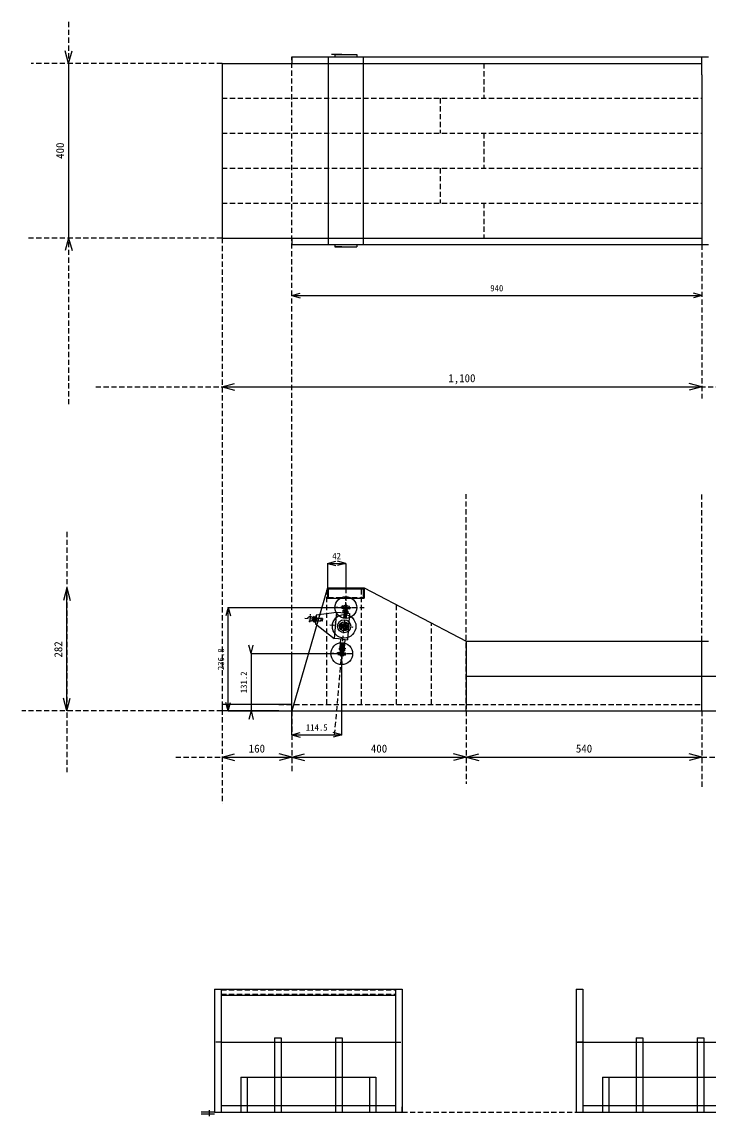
# Model space of a CAD drawing. Units: millimetres, scale not verified. Extents: x -7131 to 2872, y -1658 to 2951.
# Drawn here: x -7131 to -5558, y -928 to 1578 of the extents above; entities that cross this region are included whole.
import ezdxf
from ezdxf.enums import TextEntityAlignment as Align

# ---------------------------------------------------------------- set-up
doc = ezdxf.new("R2010")
doc.units = ezdxf.units.MM
doc.header["$LTSCALE"] = 10
doc.header["$PDMODE"] = 32
doc.header["$PDSIZE"] = 5
doc.linetypes.add('DASHED1', pattern=[1.8, 1.2, -0.6])
for name, color, linetype in [('0-0_ふれーむ', 7, 'Continuous'), ('0-4_車輪', 7, 'Continuous'), ('0-D_寸法線', 4, 'Continuous')]:
    doc.layers.add(name, color=color, linetype=linetype)
doc.styles.add('ＭＳ ゴシック', font='')
doc.styles.get('ＭＳ ゴシック').set_extended_font_data('MS Gothic')

msp = doc.modelspace()

# ---------------------------------------------------------------- linework, layer by layer
at = {"layer": '0-0_ふれーむ'}
for p, q in [((-6672.3, 1483.38), (-5572.3, 1483.38)), ((-6672.3, 1483.38), (-6672.3, 1083.38)), ((-6512.3, 1498.38), (-6512.3, 1483.38)), ((-6512.3, 1498.38), (-5557.3, 1498.38)), ((-6428.55, 1498.38), (-6428.55, 1483.38)), ((-6428.55, 1483.38), (-6428.55, 1083.38)), ((-6397.8, 1503.38), (-6421.05, 1503.38)), ((-6413.55, 1503.38), (-6363.55, 1503.38)), ((-6413.55, 1503.38), (-6413.55, 1498.38)), ((-6363.55, 1503.38), (-6363.55, 1498.38)), ((-6348.55, 1498.38), (-6348.55, 1483.38)), ((-6348.55, 1483.38), (-6348.55, 1083.38)), ((-5572.3, 1456.88), (-5572.3, 1068.38)), ((-6672.3, 1083.38), (-5572.3, 1083.38)), ((-6428.55, 1083.38), (-6428.55, 1068.38)), ((-6348.55, 1083.38), (-6348.55, 1068.38)), ((-6397.8, 1063.38), (-6413.55, 1063.38)), ((-6413.55, 1063.38), (-6363.55, 1063.38)), ((-6067.48, 1068.38), (-5557.3, 1068.38)), ((-6430.55, 282), (-6512.3, 0)), ((-6430.55, 282), (-6430.55, 258)), ((-6430.55, 282), (-6346.55, 282)), ((-6428.55, 282), (-6428.55, 258)), ((-6428.55, 280), (-6348.55, 280)), ((-6348.55, 282), (-6348.55, 258)), ((-6346.55, 282), (-6346.55, 258)), ((-6430.55, 258), (-6346.55, 258)), ((-6112.3, 160), (-6112.3, 4.99)), ((-5572.3, 0), (-5572.3, 147.11)), ((-6112.3, 80), (-5558.3, 80)), ((-6512.3, 15), (-6672.3, 15)), ((-6672.3, 15), (-6672.3, 0)), ((-6542.3, 0), (-6672.3, 0)), ((-6542.3, 0), (-4817.3, 0)), ((-6689.28, -637.11), (-6674.28, -637.11)), ((-6689.28, -637.11), (-6689.28, -919.11)), ((-6689.28, -644.11), (-6689.28, -919.11)), ((-6674.28, -637.11), (-6274.28, -637.11)), ((-6674.28, -637.11), (-6674.28, -919.11)), ((-6674.28, -644.11), (-6674.28, -919.11)), ((-6674.28, -651.11), (-6274.28, -651.11)), ((-6274.28, -637.11), (-6274.28, -919.11)), ((-6274.28, -637.11), (-6259.28, -637.11)), ((-6274.28, -644.11), (-6274.28, -919.11)), ((-6259.28, -637.11), (-6259.28, -919.11)), ((-6259.28, -644.11), (-6259.28, -919.11)), ((-5860.34, -637.11), (-5860.34, -919.11)), ((-5860.34, -637.11), (-5845.34, -637.11)), ((-5845.34, -637.11), (-5845.34, -919.11)), ((-6551.78, -749.11), (-6551.78, -919.11)), ((-6551.78, -749.11), (-6536.78, -749.11)), ((-6536.78, -749.11), (-6536.78, -919.11)), ((-6411.78, -749.11), (-6411.78, -919.11)), ((-6411.78, -749.11), (-6396.78, -749.11)), ((-6396.78, -749.11), (-6396.78, -919.11)), ((-5722.84, -749.11), (-5707.84, -749.11)), ((-5722.84, -749.11), (-5722.84, -919.11)), ((-5707.84, -749.11), (-5707.84, -919.11)), ((-5582.84, -749.11), (-5567.84, -749.11)), ((-5582.84, -749.11), (-5582.84, -919.11)), ((-5567.84, -749.11), (-5567.84, -919.11)), ((-6674.28, -759.11), (-6357.49, -759.11)), ((-6551.78, -754.11), (-6551.78, -919.11)), ((-6536.78, -754.11), (-6536.78, -919.11)), ((-6411.78, -754.11), (-6411.78, -919.11)), ((-6396.78, -754.11), (-6396.78, -919.11)), ((-6357.49, -759.11), (-6274.28, -759.11)), ((-5860.34, -759.11), (-5845.34, -759.11)), ((-5845.34, -759.11), (-5528.55, -759.11)), ((-6629.28, -839.11), (-6629.28, -919.11)), ((-6629.28, -844.11), (-6629.28, -919.11)), ((-6614.28, -839.11), (-6614.28, -919.11)), ((-6614.28, -844.11), (-6614.28, -919.11)), ((-6334.28, -839.11), (-6319.28, -839.11)), ((-6334.28, -839.11), (-6334.28, -919.11)), ((-6334.28, -844.11), (-6334.28, -919.11)), ((-6319.28, -844.11), (-6319.28, -919.11)), ((-5800.34, -839.11), (-5800.34, -919.11)), ((-5785.34, -839.11), (-5785.34, -919.11)), ((-6689.28, -919.11), (-6357.49, -919.11)), ((-6674.28, -904.11), (-6357.49, -904.11)), ((-6357.49, -904.11), (-6274.28, -904.11)), ((-6357.49, -919.11), (-6259.28, -919.11)), ((-5860.34, -919.11), (-5528.55, -919.11)), ((-5845.34, -904.11), (-5528.55, -904.11))]:
    msp.add_line(p, q, dxfattribs=at)
at = {"layer": '0-0_ふれーむ', "linetype": 'DASHED1'}
for p, q in [((-6072.3, 1483.38), (-6072.3, 1403.38)), ((-6672.3, 1403.38), (-5572.3, 1403.38)), ((-6172.3, 1403.38), (-6172.3, 1323.38)), ((-6672.3, 1323.38), (-5572.3, 1323.38)), ((-6072.3, 1323.38), (-6072.3, 1243.38)), ((-6672.3, 1243.38), (-5572.3, 1243.38)), ((-6172.3, 1243.38), (-6172.3, 1163.38)), ((-6672.3, 1163.38), (-5572.3, 1163.38)), ((-6072.3, 1163.38), (-6072.3, 1083.38)), ((-6672.3, 1083.38), (-6672.3, -213.08)), ((-6672.3, 1083.38), (-5572.3, 1083.38)), ((-6512.3, 15), (-6512.3, 496.28)), ((-6112.3, 0), (-6112.3, 496.28)), ((-6432.3, 15), (-6432.3, 276.29)), ((-6352.3, 15), (-6352.3, 282)), ((-6428.55, 260), (-6348.55, 260)), ((-6272.3, 15), (-6272.3, 243.33)), ((-6192.3, 15), (-6192.3, 201.66)), ((-6542.3, 15), (-5572.3, 15)), ((-6674.28, -639.11), (-6274.28, -639.11)), ((-6674.28, -649.11), (-6274.28, -649.11)), ((-6674.28, -759.11), (-6689.28, -759.11)), ((-6274.28, -759.11), (-6259.28, -759.11)), ((-5845.34, -759.11), (-5860.34, -759.11)), ((-6259.28, -919.11), (-6259.28, -904.11)), ((-6259.28, -919.11), (-5860.34, -919.11))]:
    msp.add_line(p, q, dxfattribs=at)
at = {"layer": '0-0_ふれーむ', "color": 4}
for p, q in [((-6689.28, -919.11), (-6720.29, -919.11)), ((-6689.28, -924.11), (-6720.29, -924.11)), ((-6701.71, -914.29), (-6701.71, -928.2))]:
    msp.add_line(p, q, dxfattribs=at)
at = {"layer": '0-0_ふれーむ'}
for points in [[(-5572.3, 1456.88), (-5572.3, 1469.59), (-5572.3, 1498.38)], [(-6512.3, 1083.38), (-6512.3, 1068.38), (-6067.48, 1068.38)], [(-6413.55, 1068.38), (-6413.55, 1065.72), (-6413.55, 1063.38)], [(-6363.55, 1068.38), (-6363.55, 1065.18), (-6363.55, 1063.38)], [(-6346.55, 282), (-6112.3, 160), (-5558.3, 160)], [(-5572.3, 147.11), (-5572.3, 149.75), (-5572.3, 160), (-5557.3, 160)], [(-5558.3, 80), (-5122.3, 80), (-4977.3, 170)], [(-6629.28, -839.11), (-6319.28, -839.11), (-6319.28, -919.11)], [(-5800.34, -839.11), (-5490.34, -839.11), (-5490.34, -919.11)]]:
    msp.add_lwpolyline(points, dxfattribs=at)
at = {"layer": '0-4_車輪', "linetype": 'DASHED1'}
for p, q in [((-6388.55, 282), (-6388.55, 236.8)), ((-6388.55, 236.8), (-6388.55, 261.8)), ((-6388.55, 236.8), (-6413.55, 236.8)), ((-6388.55, 236.8), (-6363.55, 236.8)), ((-6388.55, 236.8), (-6388.55, 211.8)), ((-6458.43, 206.78), (-6445.48, 205.64)), ((-6457.91, 212.75), (-6444.96, 211.62)), ((-6442.49, 205.38), (-6457.44, 206.69)), ((-6441.97, 211.36), (-6456.91, 212.67)), ((-6454.92, 212.49), (-6455.44, 206.51)), ((-6455.44, 206.51), (-6454.92, 212.49)), ((-6441.97, 211.36), (-6442.49, 205.38)), ((-6392.59, 225.11), (-6393.72, 212.16)), ((-6386.87, 221.6), (-6392.85, 222.12)), ((-6399.73, 143.42), (-6398.6, 156.37)), ((-6398.6, 156.37), (-6392.62, 155.85)), ((-6397.79, 131.2), (-6397.79, 156.2)), ((-6393.75, 142.9), (-6392.62, 155.85)), ((-6399.47, 146.41), (-6393.49, 145.89)), ((-6397.79, 131.2), (-6397.79, 106.2))]:
    msp.add_line(p, q, dxfattribs=at)
at = {"layer": '0-4_車輪', "color": 4, "linetype": 'DASHED1'}
for p, q in [((-6414.08, -55.04), (-6387.5, 248.75)), ((-6396.02, 237.45), (-6381.08, 236.15)), ((-6381.08, 236.15), (-6377.76, 235.86)), ((-6457.18, 209.68), (-6482.34, 211.88)), ((-6470.78, 203.34), (-6469.47, 218.28)), ((-6469.47, 218.28), (-6469.18, 221.6)), ((-6395.1, 194.21), (-6425.57, 196.87)), ((-6415.61, 196), (-6417.2, 196.14)), ((-6392.3, 193.96), (-6395.11, 194.21)), ((-6392.3, 193.96), (-6372.37, 192.22)), ((-6405.26, 131.86), (-6408.58, 132.15)), ((-6390.32, 130.55), (-6405.26, 131.86)), ((-6394.04, 125.24), (-6394.04, 142.29))]:
    msp.add_line(p, q, dxfattribs=at)
at = {"layer": '0-4_車輪'}
for p, q in [((-6397.02, 237.54), (-6397.28, 234.55)), ((-6380.34, 233.07), (-6397.28, 234.55)), ((-6397.02, 237.54), (-6396.76, 240.53)), ((-6379.82, 239.05), (-6396.76, 240.53)), ((-6395.31, 228.36), (-6391.99, 232.51)), ((-6389.16, 229.83), (-6393.81, 230.23)), ((-6389.34, 227.83), (-6392.32, 228.1)), ((-6389.16, 229.83), (-6384.51, 229.42)), ((-6383.36, 227.31), (-6385.91, 231.97)), ((-6383.36, 227.31), (-6383.62, 224.32)), ((-6380.08, 236.06), (-6380.34, 233.07)), ((-6380.08, 236.06), (-6379.82, 239.05)), ((-6461.68, 204.05), (-6465.83, 207.37)), ((-6461.68, 204.05), (-6465.83, 207.37)), ((-6460.64, 216), (-6465.3, 213.45)), ((-6460.64, 216), (-6465.3, 213.45)), ((-6463.15, 210.2), (-6463.56, 205.55)), ((-6463.15, 210.2), (-6463.56, 205.55)), ((-6463.15, 210.2), (-6462.75, 214.85)), ((-6463.15, 210.2), (-6462.75, 214.85)), ((-6461.68, 204.05), (-6458.7, 203.79)), ((-6461.16, 210.03), (-6461.42, 207.04)), ((-6461.16, 210.03), (-6460.9, 213.01)), ((-6460.64, 216), (-6457.65, 215.74)), ((-6457.61, 216.24), (-6458.74, 203.29)), ((-6458.74, 203.29), (-6457.61, 216.24)), ((-6457.74, 203.2), (-6458.74, 203.29)), ((-6457.74, 203.2), (-6458.74, 203.29)), ((-6456.61, 216.15), (-6457.74, 203.2)), ((-6457.74, 203.2), (-6456.61, 216.15)), ((-6456.61, 216.15), (-6457.61, 216.24)), ((-6456.61, 216.15), (-6457.61, 216.24)), ((-6409.61, 225.59), (-6456.3, 219.64)), ((-6411.74, 201.21), (-6414.84, 165.82)), ((-6409.61, 225.59), (-6411.76, 200.94)), ((-6411.74, 201.21), (-6411.35, 205.67)), ((-6389.68, 223.85), (-6409.61, 225.59)), ((-6396.16, 224.42), (-6396.07, 225.41)), ((-6383.21, 223.28), (-6396.16, 224.42)), ((-6383.12, 224.28), (-6396.07, 225.41)), ((-6389.68, 223.85), (-6379.72, 222.98)), ((-6381.47, 203.05), (-6384.95, 163.21)), ((-6383.21, 223.28), (-6383.12, 224.28)), ((-6379.72, 222.98), (-6383.21, 183.13)), ((-6458.05, 199.72), (-6414.84, 165.82)), ((-6394.91, 164.08), (-6414.84, 165.82)), ((-6401.64, 144.59), (-6399.89, 164.51)), ((-6394.91, 164.08), (-6384.95, 163.21)), ((-6391.68, 143.72), (-6389.93, 163.64)), ((-6406.26, 131.94), (-6406.52, 128.96)), ((-6406.52, 128.96), (-6389.58, 127.47)), ((-6406.26, 131.94), (-6406, 134.93)), ((-6406, 134.93), (-6389.06, 133.45)), ((-6403.13, 144.72), (-6403.22, 143.72)), ((-6403.22, 143.72), (-6390.27, 142.59)), ((-6403.13, 144.72), (-6390.18, 143.59)), ((-6402.98, 140.69), (-6402.72, 143.68)), ((-6402.98, 140.69), (-6400.43, 136.03)), ((-6399.99, 140.43), (-6402.98, 140.69)), ((-6397.18, 138.18), (-6401.83, 138.58)), ((-6397, 140.17), (-6399.99, 140.43)), ((-6397.18, 138.18), (-6392.53, 137.77)), ((-6397, 140.17), (-6394.02, 139.91)), ((-6391.03, 139.65), (-6394.35, 135.5)), ((-6394.02, 139.91), (-6391.03, 139.65)), ((-6391.03, 139.65), (-6390.77, 142.63)), ((-6390.18, 143.59), (-6390.27, 142.59)), ((-6389.32, 130.46), (-6389.58, 127.47)), ((-6389.32, 130.46), (-6389.06, 133.45))]:
    msp.add_line(p, q, dxfattribs=at)
at = {"layer": '0-4_車輪', "linetype": 'DASHED1'}
for points in [[(-6430.55, 236.8), (-6410.68, 236.8), (-6346.55, 236.8)], [(-6458.43, 206.78), (-6445.48, 205.64), (-6444.96, 211.62)], [(-6457.91, 212.75), (-6444.96, 211.62), (-6445.48, 205.64)], [(-6386.61, 224.58), (-6387.74, 211.63), (-6393.72, 212.16)], [(-6397.79, 131.2), (-6422.79, 131.2), (-6372.79, 131.2)]]:
    msp.add_lwpolyline(points, dxfattribs=at)
at = {"layer": '0-4_車輪'}
for points in [[(-6392.32, 228.1), (-6395.31, 228.36), (-6395.57, 225.37)], [(-6389.34, 227.83), (-6386.35, 227.57), (-6383.36, 227.31)], [(-6461.16, 210.03), (-6461.42, 207.04), (-6461.68, 204.05)], [(-6461.42, 207.04), (-6461.68, 204.05), (-6458.7, 203.79)], [(-6461.16, 210.03), (-6460.9, 213.01), (-6460.64, 216)], [(-6460.9, 213.01), (-6460.64, 216), (-6457.65, 215.74)], [(-6456.3, 219.64), (-6456.67, 215.44), (-6458.05, 199.72)]]:
    msp.add_lwpolyline(points, dxfattribs=at)
for centre, radius in [((-6388.55, 236.8), 25), ((-6392.3, 193.96), 27), ((-6392.3, 193.96), 27), ((-6392.3, 193.96), 10.5), ((-6392.3, 193.96), 10.5), ((-6392.3, 193.96), 5), ((-6392.3, 193.96), 5), ((-6392.3, 193.96), 5), ((-6392.3, 193.96), 5), ((-6392.3, 193.96), 5), ((-6392.3, 193.96), 5), ((-6397.79, 131.2), 25)]:
    msp.add_circle(centre, radius, dxfattribs=at)
at = {"layer": '0-4_車輪', "color": 4, "linetype": 'DASHED1'}
for centre in [(-6388.55, 236.8), (-6470.13, 210.81), (-6397.79, 131.2)]:
    msp.add_circle(centre, 5.5, dxfattribs=at)
at = {"layer": '0-4_車輪', "color": 3}
msp.add_circle((-6392.3, 193.96), 15, dxfattribs=at)
msp.add_circle((-6392.3, 193.96), 15, dxfattribs=at)
at = {"layer": '0-4_車輪', "linetype": 'DASHED1'}
for radius in [7.5, 7.5, 5.5, 5.5]:
    msp.add_circle((-6392.3, 193.96), radius, dxfattribs=at)
at = {"layer": '0-4_車輪', "color": 4, "linetype": 'DASHED1'}
msp.add_arc((-6470.13, 210.81), 5.5, 321.30928, 321.3093, dxfattribs=at)
at = {"layer": '0-4_車輪'}
for p in [(-6388.55, 236.8), (-6392.3, 193.96), (-6397.79, 131.2)]:
    msp.add_point(p, dxfattribs=at)
at = {"layer": '0-D_寸法線', "color": 7, "linetype": 'DASHED1'}
for p, q in [((-7023.91, 1578.47), (-7023.91, 701.78)), ((-6672.3, 1483.38), (-7109.85, 1483.38)), ((-6512.3, 15), (-6512.3, 1498.38)), ((-6672.3, 1083.38), (-7117.3, 1083.38)), ((-5572.3, 1068.38), (-5572.3, 715.61)), ((-6961.91, 742.58), (-4467.06, 742.58)), ((-5572.3, 160), (-5572.3, 501.66)), ((-7027.99, 410.21), (-7027.99, -140.6)), ((-6672.3, 0), (-7131.14, 0)), ((-6512.3, 0), (-6512.3, -143.83)), ((-6112.3, 0), (-6112.3, -167.15)), ((-5572.3, 0), (-5572.3, -177.09)), ((-6778.52, -105.89), (-4598.61, -105.89))]:
    msp.add_line(p, q, dxfattribs=at)
at = {"layer": '0-D_寸法線'}
for p, q in [((-7023.91, 1483.38), (-7031.67, 1512.36)), ((-7023.91, 1483.38), (-7016.14, 1512.36)), ((-7023.91, 1483.38), (-7023.91, 1083.38)), ((-7023.91, 1083.38), (-7031.67, 1054.4)), ((-7023.91, 1083.38), (-7016.14, 1054.4)), ((-6512.3, 951.69), (-6492.98, 956.87)), ((-5572.3, 951.69), (-5591.62, 956.87)), ((-6512.3, 951.69), (-5572.3, 951.69)), ((-6512.3, 951.69), (-6492.98, 946.52)), ((-6512.3, 951.69), (-6512.3, 950.05)), ((-5572.3, 951.69), (-5591.62, 946.52)), ((-5572.3, 951.69), (-5572.3, 950.05)), ((-6672.3, 742.58), (-6643.32, 750.34)), ((-6672.3, 742.58), (-5572.3, 742.58)), ((-6672.3, 742.58), (-6643.32, 734.81)), ((-5572.3, 742.58), (-5601.28, 750.34)), ((-5572.3, 742.58), (-5601.28, 734.81)), ((-6430.55, 338.08), (-6411.23, 343.25)), ((-6430.55, 338.08), (-6388.55, 338.08)), ((-6430.55, 338.08), (-6411.23, 332.9)), ((-6430.55, 338.08), (-6430.55, 282)), ((-6388.55, 338.08), (-6407.87, 343.25)), ((-6388.55, 338.08), (-6407.87, 332.9)), ((-6388.55, 338.08), (-6388.55, 282)), ((-7027.99, 282), (-7035.75, 253.02)), ((-7027.99, 0), (-7027.99, 282)), ((-7027.99, 282), (-7020.23, 253.02)), ((-6658.02, 236.8), (-6663.2, 217.48)), ((-6658.02, 0), (-6658.02, 236.8)), ((-6658.02, 236.8), (-6652.84, 217.48)), ((-6658.02, 236.8), (-6397.79, 236.8)), ((-6605.73, 131.2), (-6610.91, 150.52)), ((-6605.73, 131.2), (-6600.55, 150.52)), ((-6605.73, 131.2), (-6605.73, 0)), ((-6605.73, 131.2), (-6397.79, 131.2)), ((-6512.3, -54.58), (-6512.3, 131.2)), ((-6397.79, -54.58), (-6397.79, 131.2)), ((-7027.99, 0), (-7035.75, 28.98)), ((-7027.99, 0), (-7020.23, 28.98)), ((-6658.02, 0), (-6663.2, 19.32)), ((-6658.02, 0), (-6652.84, 19.32)), ((-6658.02, 0), (-6397.79, 0)), ((-6605.73, 0), (-6610.91, -19.32)), ((-6605.73, 0), (-6600.55, -19.32)), ((-6605.73, 0), (-6397.79, 0)), ((-6512.3, -54.58), (-6492.98, -49.41)), ((-6397.79, -54.58), (-6417.11, -49.41)), ((-6512.3, -54.58), (-6397.79, -54.58)), ((-6512.3, -54.58), (-6492.98, -59.76)), ((-6397.79, -54.58), (-6417.11, -59.76)), ((-6672.3, -105.89), (-6643.32, -98.13)), ((-6512.3, -105.89), (-6541.28, -98.13)), ((-6512.3, -105.89), (-6483.32, -98.13)), ((-6112.3, -105.89), (-6141.28, -98.13)), ((-6112.3, -105.89), (-6083.32, -98.13)), ((-5572.3, -105.89), (-5601.28, -98.13)), ((-6672.3, -105.89), (-6512.3, -105.89)), ((-6672.3, -105.89), (-6643.32, -113.66)), ((-6512.3, -105.89), (-6541.28, -113.66)), ((-6512.3, -105.89), (-6112.3, -105.89)), ((-6512.3, -105.89), (-6483.32, -113.66)), ((-6112.3, -105.89), (-6141.28, -113.66)), ((-6112.3, -105.89), (-5572.3, -105.89)), ((-6112.3, -105.89), (-6083.32, -113.66)), ((-5572.3, -105.89), (-5601.28, -113.66))]:
    msp.add_line(p, q, dxfattribs=at)

# ---------------------------------------------------------------- texts
at = {"layer": '0-D_寸法線', "style": 'ＭＳ ゴシック'}
for s, height, p in [('400', 18.33, (-7028.91, 1264.63)), ('282', 18.33, (-7032.99, 122.25)), ('236.8', 14.66, (-6663.02, 93.4)), ('131.2', 14.66, (-6610.73, 40.6))]:
    msp.add_text(s, height=height, rotation=90, dxfattribs=at).set_placement(p, align=Align.BOTTOM_LEFT)
for s, height, p in [('940', 14.66, (-6057.3, 956.69)), ('1,100', 18.33, (-6153.55, 747.58)), ('42', 14.66, (-6419.55, 343.08)), ('114.5', 14.66, (-6480.04, -49.58)), ('160', 18.33, (-6611.05, -100.89)), ('400', 18.33, (-6331.05, -100.89)), ('540', 18.33, (-5861.05, -100.89))]:
    msp.add_text(s, height=height, dxfattribs=at).set_placement(p, align=Align.BOTTOM_LEFT)

doc.saveas('drawing.dxf')
